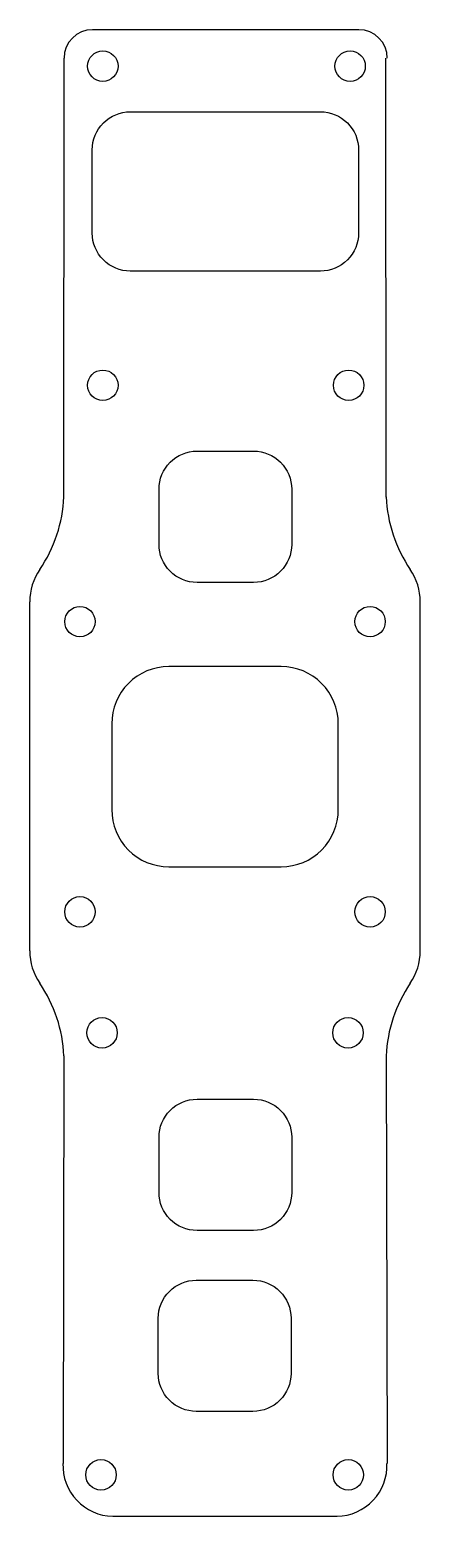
# Model space of a CAD drawing. Header units: millimetres. Extents: x 5 to 46, y 5 to 161.
import ezdxf

# ---------------------------------------------------------------- set-up
doc = ezdxf.new("R2010")
doc.units = ezdxf.units.MM
doc.header["$MEASUREMENT"] = 0
doc.layers.add('Clean Plate LP', color=11, linetype='Continuous')

msp = doc.modelspace()

# ---------------------------------------------------------------- linework, layer by layer
at = {"layer": 'Clean Plate LP'}
for p, q in [((39.69, 161.14), (11.71, 161.14)), ((8.67, 112), (8.71, 158.14)), ((42.58, 112), (42.55, 158.14)), ((5.1, 64.32), (5.1, 101.01)), ((46.16, 64.32), (46.16, 101.01)), ((8.68, 53.29), (8.6, 10.47)), ((42.58, 53.29), (42.66, 10.47)), ((13.83, 4.91), (37.43, 4.91))]:
    msp.add_line(p, q, dxfattribs=at)
for points in [[(15.67, 152.51), (35.67, 152.51, -0.414214), (39.67, 148.51), (39.67, 139.77, -0.414214), (35.67, 135.77), (15.67, 135.77, -0.414214), (11.67, 139.77), (11.67, 148.51, -0.414214)], [(22.69, 103.05, -0.414214), (18.69, 107.05), (18.69, 112.85, -0.414214), (22.69, 116.85), (28.64, 116.85, -0.414214), (32.64, 112.85), (32.64, 107.05, -0.414214), (28.64, 103.05)], [(19.72, 73.17), (31.54, 73.17, 0.414214), (37.54, 79.17), (37.54, 88.2, 0.414214), (31.54, 94.2), (19.72, 94.2, 0.414214), (13.72, 88.2), (13.72, 79.17, 0.414214)], [(22.69, 34.94, -0.414214), (18.69, 38.94), (18.69, 44.74, -0.414214), (22.69, 48.74), (28.64, 48.74, -0.414214), (32.64, 44.74), (32.64, 38.94, -0.414214), (28.64, 34.94)], [(28.57, 15.93), (22.61, 15.93, -0.414214), (18.61, 19.93), (18.61, 25.72, -0.414214), (22.61, 29.72), (28.57, 29.72, -0.414214), (32.57, 25.72), (32.57, 19.93, -0.414214)]]:
    msp.add_lwpolyline(points, format="xyb", close=True, dxfattribs=at)
for centre in [(12.78, 157.31), (38.78, 157.31), (12.78, 123.77), (38.63, 123.77), (10.38, 98.93), (40.88, 98.93), (10.38, 68.43), (40.88, 68.43), (12.7, 55.72), (38.56, 55.72), (12.59, 9.26), (38.59, 9.26)]:
    msp.add_circle(centre, 1.6, dxfattribs=at)
for centre, radius, start, end in [((11.71, 158.14), 3, 90, 180), ((39.69, 158.14), 3, 0, 90), ((-5.78, 112.59), 14.47, 325.5567, 357.8231), ((57.04, 112.59), 14.47, 182.1769, 214.4433), ((11.1, 101.01), 6, 145.5567, 180), ((40.16, 101.01), 6, 360, 34.4433), ((11.1, 64.32), 6, 180, 214.4433), ((40.16, 64.32), 6, 325.5567, 0), ((-5.78, 52.74), 14.47, 2.1769, 34.4433), ((57.04, 52.74), 14.47, 145.5567, 177.8231), ((13.94, 10.26), 5.35, 177.7412, 268.7692), ((37.31, 10.26), 5.35, 271.2308, 2.2588)]:
    msp.add_arc(centre, radius, start, end, dxfattribs=at)

doc.saveas('drawing.dxf')
